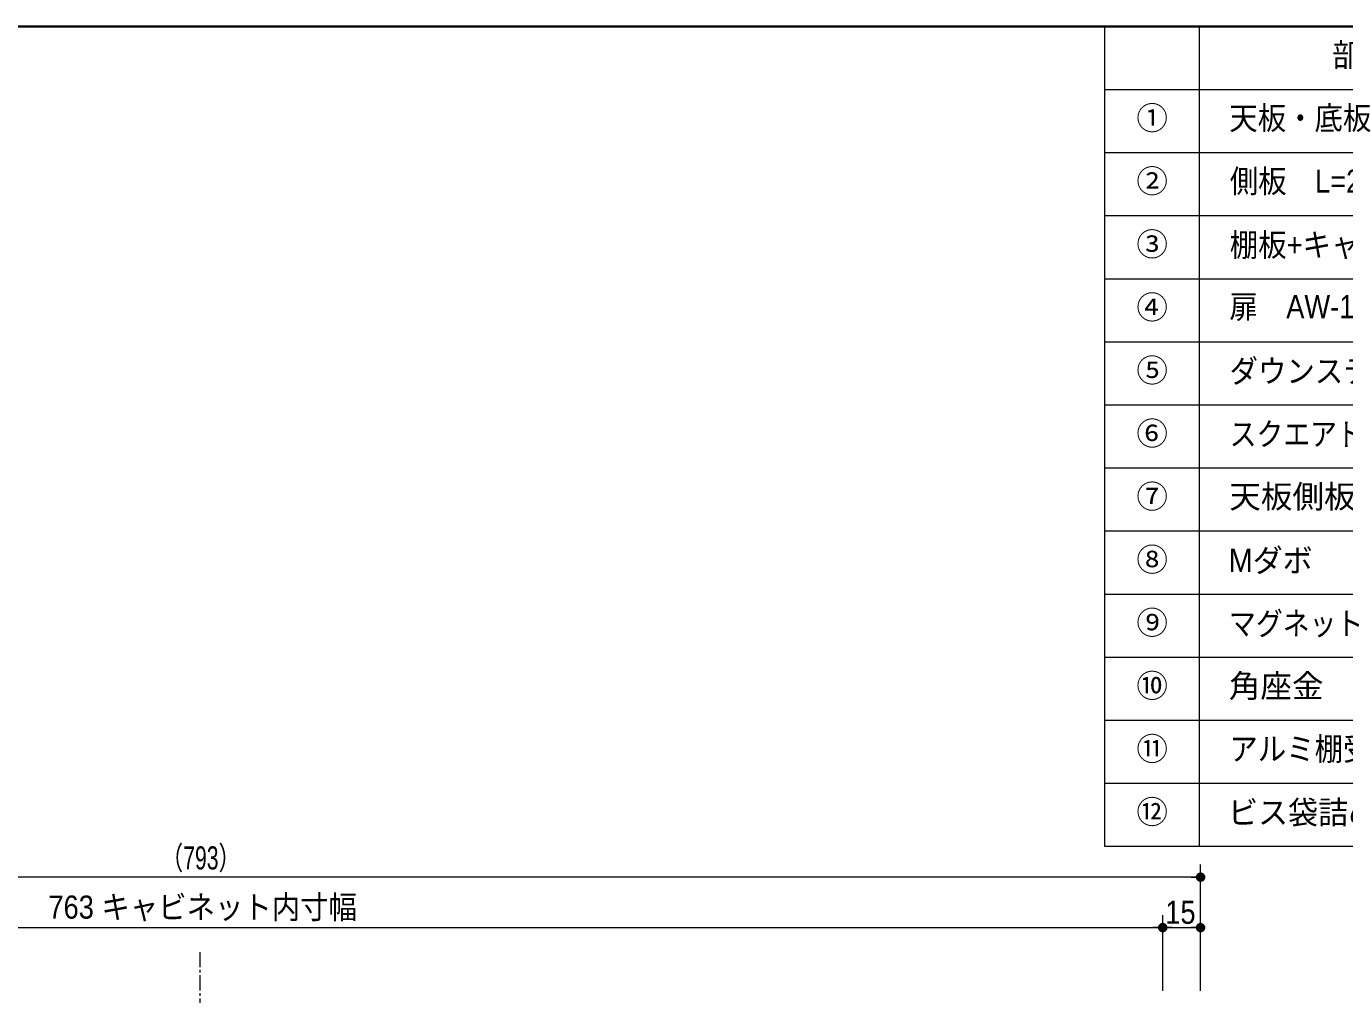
# Model space of a CAD drawing. Units: millimetres, scale not verified. Extents: x -1516 to 1516, y -761 to 761.
# Drawn here: x -509 to 13, y 309 to 692 of the extents above; entities that cross this region are included whole.
import ezdxf
from ezdxf.enums import TextEntityAlignment as Align

# ---------------------------------------------------------------- set-up
doc = ezdxf.new("R2010")
doc.units = ezdxf.units.MM
doc.header["$LTSCALE"] = 5
doc.header["$PDMODE"] = 32
doc.header["$PDSIZE"] = 2.5
doc.linetypes.add('USER1', pattern=[9.172222, 5.997222, -1.058333, 1.058333, -1.058333])
for name, color, linetype, lineweight in [('0-0_3一般', 7, 'Continuous', 15), ('0-2_1図面枠', 7, 'Continuous', 20), ('0-3_2寸法-1', 7, 'Continuous', 15), ('0-4_0', 7, 'Continuous', 25)]:
    doc.layers.add(name, color=color, linetype=linetype, lineweight=lineweight)
doc.layers.add('0-5_Defpoints', color=7, linetype='Continuous')
doc.styles.add('ＭＳ Ｐゴシック', font='')
doc.styles.get('ＭＳ Ｐゴシック').set_extended_font_data('MS PGothic')

# ---------------------------------------------------------------- blocks, each defined once
blk = doc.blocks.new('グループ-7')
at = {"layer": '0-0_3一般', "linetype": 'USER1'}
blk.add_line((32.5, 1628), (32.5, -947.5), dxfattribs=at)
blk = doc.blocks.new('グループ-31')
at = {"layer": '0-2_1図面枠', "lineweight": 35}
blk.add_lwpolyline([(-5000, 3462.5), (5000, 3462.5), (5000, -3462.5), (-5000, -3462.5)], close=True, dxfattribs=at)
blk = doc.blocks.new('図面枠')
at = {"layer": '0-2_1図面枠'}
blk.add_blockref('グループ-31', (0, 0), dxfattribs=at)
blk = doc.blocks.new('グループ-34')
at = {"layer": '0-2_1図面枠', "lineweight": 15}
for p, q in [((2012.5, 3462.5), (2012.5, 1837.5)), ((1825, 3337.5), (5000, 3337.5)), ((1825, 3212.5), (5000, 3212.5)), ((1825, 3087.5), (5000, 3087.5)), ((1825, 2962.5), (5000, 2962.5)), ((1825, 2837.5), (5000, 2837.5)), ((1825, 2712.5), (5000, 2712.5)), ((1825, 2587.5), (5000, 2587.5)), ((1825, 2462.5), (5000, 2462.5)), ((1825, 2337.5), (5000, 2337.5)), ((1825, 2212.5), (5000, 2212.5)), ((1825, 2087.5), (5000, 2087.5)), ((1825, 1962.5), (5000, 1962.5))]:
    blk.add_line(p, q, dxfattribs=at)
blk.add_lwpolyline([(1825, 3462.5), (5000, 3462.5), (5000, 1837.5), (1825, 1837.5)], close=True, dxfattribs=at)
blk = doc.blocks.new('グループ-35')
at = {"layer": '0-2_1図面枠'}
blk.add_blockref('グループ-34', (0, 0), dxfattribs=at)
at = {"layer": '0-2_1図面枠', "style": 'ＭＳ Ｐゴシック'}
for s, width, p in [('部\u3000品', 0.9, (2275.89, 3369.09)), ('天板・底板', 0.9, (2071.87, 3244.09)), ('側板\u3000L=252', 0.9, (2072.84, 3119.09)), ('棚板+キャップ', 0.9, (2072.84, 2992.88)), ('扉\u3000AW-1A', 0.9, (2072.12, 2870.42)), ('ダウンステー', 0.9, (2072.38, 2742.78)), ('スクエアドロップ丁番', 0.85, (2072.59, 2617.88)), ('Mダボ', 0.95, (2070.69, 2367.52)), ('マグネット', 0.85, (2071.41, 2242.4)), ('アルミ棚受けASSY', 0.9, (2072.12, 1994.09)), ('ビス袋詰め', 0.95, (2069.46, 1868.12))]:
    blk.add_text(s, height=45.86, dxfattribs=dict(at, width=width)).set_placement(p, align=Align.BOTTOM_LEFT)
for s, p in [('①', (1887.78, 3244.09)), ('②', (1887.78, 3119.09)), ('③', (1887.78, 2994.09)), ('④', (1887.78, 2869.09)), ('⑤', (1887.78, 2744.09)), ('⑥', (1887.78, 2619.09)), ('⑦', (1887.78, 2494.09)), ('天板側板固定用L金具', (2071.87, 2494.09)), ('⑧', (1887.78, 2369.09)), ('⑨', (1887.78, 2244.09)), ('⑩', (1887.78, 2119.09)), ('角座金', (2070.9, 2118.83)), ('⑪', (1887.78, 1994.09)), ('⑫', (1887.78, 1869.09))]:
    blk.add_text(s, height=45.86, dxfattribs=at).set_placement(p, align=Align.BOTTOM_LEFT)
blk = doc.blocks.new('_Dot')
at = {"layer": '0-4_0'}
blk.add_line((-2.5, 0), (-5, 0), dxfattribs=at)
for points in [[(0, 0), (-2.5, 0), (-2.48, 0.313)], [(0, 0), (-2.48, -0.313), (-2.5, 0)], [(0, 0), (-2.48, 0.313), (-2.421, 0.622)], [(0, 0), (-2.421, -0.622), (-2.48, -0.313)], [(0, 0), (-2.421, 0.622), (-2.324, 0.92)], [(0, 0), (-2.324, -0.92), (-2.421, -0.622)], [(0, 0), (-2.324, 0.92), (-2.191, 1.204)], [(0, 0), (-2.191, -1.204), (-2.324, -0.92)], [(0, 0), (-2.191, 1.204), (-2.023, 1.469)], [(0, 0), (-2.023, -1.469), (-2.191, -1.204)], [(0, 0), (-2.023, 1.469), (-1.822, 1.711)], [(0, 0), (-1.822, -1.711), (-2.023, -1.469)], [(0, 0), (-1.822, 1.711), (-1.594, 1.926)], [(0, 0), (-1.594, -1.926), (-1.822, -1.711)], [(0, 0), (-1.594, 1.926), (-1.34, 2.111)], [(0, 0), (-1.34, -2.111), (-1.594, -1.926)], [(0, 0), (-1.34, 2.111), (-1.064, 2.262)], [(0, 0), (-1.064, -2.262), (-1.34, -2.111)], [(0, 0), (-1.064, 2.262), (-0.773, 2.378)], [(0, 0), (-0.773, -2.378), (-1.064, -2.262)], [(0, 0), (-0.773, 2.378), (-0.468, 2.456)], [(0, 0), (-0.468, -2.456), (-0.773, -2.378)], [(0, 0), (-0.468, 2.456), (-0.157, 2.495)], [(0, 0), (-0.157, -2.495), (-0.468, -2.456)], [(0, 0), (-0.157, 2.495), (0.157, 2.495)], [(0, 0), (0.157, -2.495), (-0.157, -2.495)], [(0, 0), (0.157, 2.495), (0.468, 2.456)], [(0, 0), (0.468, 2.456), (0.773, 2.378)], [(0, 0), (0.773, 2.378), (1.064, 2.262)], [(0, 0), (1.064, 2.262), (1.34, 2.111)], [(0, 0), (1.34, 2.111), (1.594, 1.926)], [(0, 0), (1.594, 1.926), (1.822, 1.711)], [(0, 0), (1.822, 1.711), (2.023, 1.469)], [(0, 0), (2.023, 1.469), (2.191, 1.204)], [(0, 0), (2.191, 1.204), (2.324, 0.92)], [(0, 0), (2.324, 0.92), (2.421, 0.622)], [(0, 0), (2.421, 0.622), (2.48, 0.313)], [(0, 0), (2.48, 0.313), (2.5, 0)], [(0, 0), (0.468, -2.456), (0.157, -2.495)], [(0, 0), (0.773, -2.378), (0.468, -2.456)], [(0, 0), (1.064, -2.262), (0.773, -2.378)], [(0, 0), (1.34, -2.111), (1.064, -2.262)], [(0, 0), (1.594, -1.926), (1.34, -2.111)], [(0, 0), (1.822, -1.711), (1.594, -1.926)], [(0, 0), (2.023, -1.469), (1.822, -1.711)], [(0, 0), (2.191, -1.204), (2.023, -1.469)], [(0, 0), (2.324, -0.92), (2.191, -1.204)], [(0, 0), (2.421, -0.622), (2.324, -0.92)], [(0, 0), (2.48, -0.313), (2.421, -0.622)], [(0, 0), (2.5, 0), (2.48, -0.313)]]:
    blk.add_solid(points, dxfattribs=at)

msp = doc.modelspace()

# ---------------------------------------------------------------- linework, layer by layer
at = {"layer": '0-3_2寸法-1'}
for p, q in [((-47.627, 355.3), (-833.123, 355.3)), ((-43.875, 340.3), (-43.875, 360.3)), ((-58.875, 310.3), (-58.875, 340.3)), ((-58.875, 310.3), (-58.875, 340.3)), ((-43.875, 310.3), (-43.875, 340.3)), ((-818.123, 335.3), (-62.627, 335.3)), ((-55.123, 335.3), (-47.627, 335.3))]:
    msp.add_line(p, q, dxfattribs=at)
at = {"layer": '0-5_Defpoints'}
for p in [(-58.875, 335.3), (-43.875, 335.3)]:
    msp.add_point(p, dxfattribs=at)

# ---------------------------------------------------------------- block references
at = {"layer": '0-0_3一般', "xscale": 0.2, "yscale": 0.2}
msp.add_blockref('グループ-7', (-446.875, 0), dxfattribs=at)
at = {"layer": '0-2_1図面枠', "xscale": 0.2, "yscale": 0.2}
for name in ['図面枠', 'グループ-35']:
    msp.add_blockref(name, (-446.875, 0), dxfattribs=at)
at = {"layer": '0-3_2寸法-1', "xscale": 0.7503418, "yscale": 0.7503418}
for p in [(-43.875, 355.3), (-58.875, 335.3), (-43.875, 335.3)]:
    msp.add_blockref('_Dot', p, dxfattribs=at)
at = {"layer": '0-3_2寸法-1', "xscale": 0.7503418, "yscale": 0.7503418, "rotation": 180}
msp.add_blockref('_Dot', (-58.875, 335.3), dxfattribs=at)

# ---------------------------------------------------------------- texts
at = {"layer": '0-3_2寸法-1', "style": 'ＭＳ Ｐゴシック'}
for s, width, p in [('（793）', 0.7, (-455.719, 355.596)), ('763 キャビネット内寸幅', 0.9, (-500.366, 336.104)), ('15', 0.9, (-57.857, 334.06))]:
    msp.add_text(s, height=9.164, dxfattribs=dict(at, width=width)).set_placement(p, align=Align.BOTTOM_LEFT)

doc.saveas('drawing.dxf')
